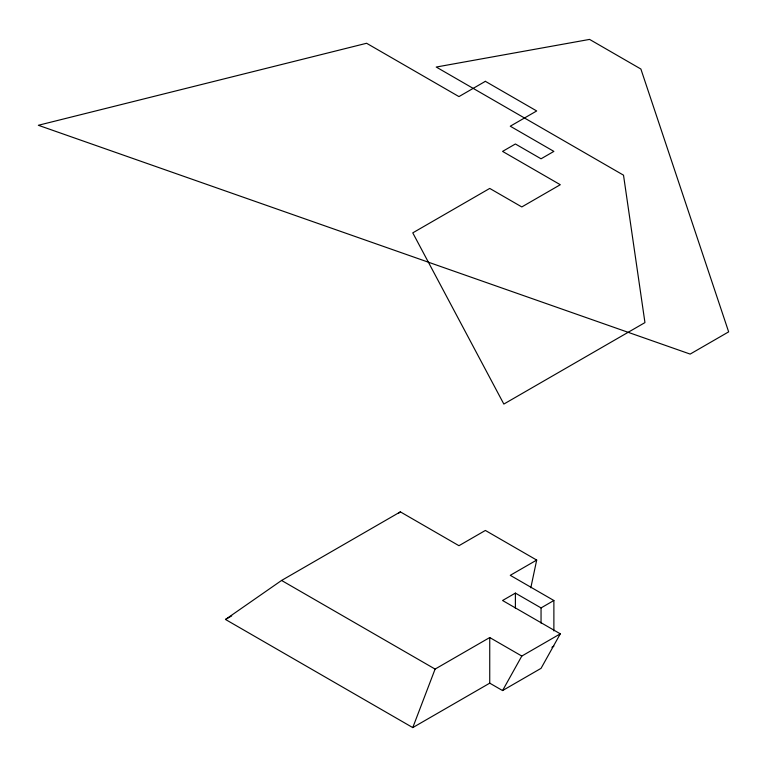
<?xml version="1.0" encoding="UTF-8"?>
<svg xmlns="http://www.w3.org/2000/svg" width="767" height="767" viewBox="0 0 767 767"><rect width="100%" height="100%" fill="white"/><g stroke="black" fill="none" stroke-linecap="round" stroke-linejoin="round"><path stroke-width="1.15" d="M530.812 587.8L536.689 560.073L485.377 530.448L458.954 545.701L400.364 511.867L281.575 580.456L225.488 619.468L412.771 727.595L489.739 683.157L502.567 690.568L541.051 668.345L560.293 633.83L502.567 600.503L515.395 593.102L541.051 607.915L553.879 600.503L553.879 630.925M412.771 727.595L435.1 669.083L489.739 637.54L521.809 656.053L560.293 633.83M502.567 690.568L521.809 656.053M398.485 513.324L400.364 511.867M225.488 619.468L231.711 615.872M536.689 560.073L510.266 575.327L553.879 600.503M551.904 647.271L553.879 646.13M281.575 580.456L435.1 669.083M541.051 607.915L541.051 623.12M515.395 593.102L515.395 608.308M489.739 637.54L489.739 683.157M485.377 81.331L458.954 96.594L366.597 43.268L38.35 125.28L690.166 354.086L728.65 331.862L640.886 69.03L589.574 39.405L436.231 67.045L623.513 175.173L644.951 322.6L503.842 404.065L412.771 232.861L489.739 188.423L521.809 206.937L560.293 184.722L502.567 151.396L515.395 143.985L541.051 158.798L553.879 151.396L510.266 126.21L536.689 110.956L485.377 81.331"/></g></svg>
